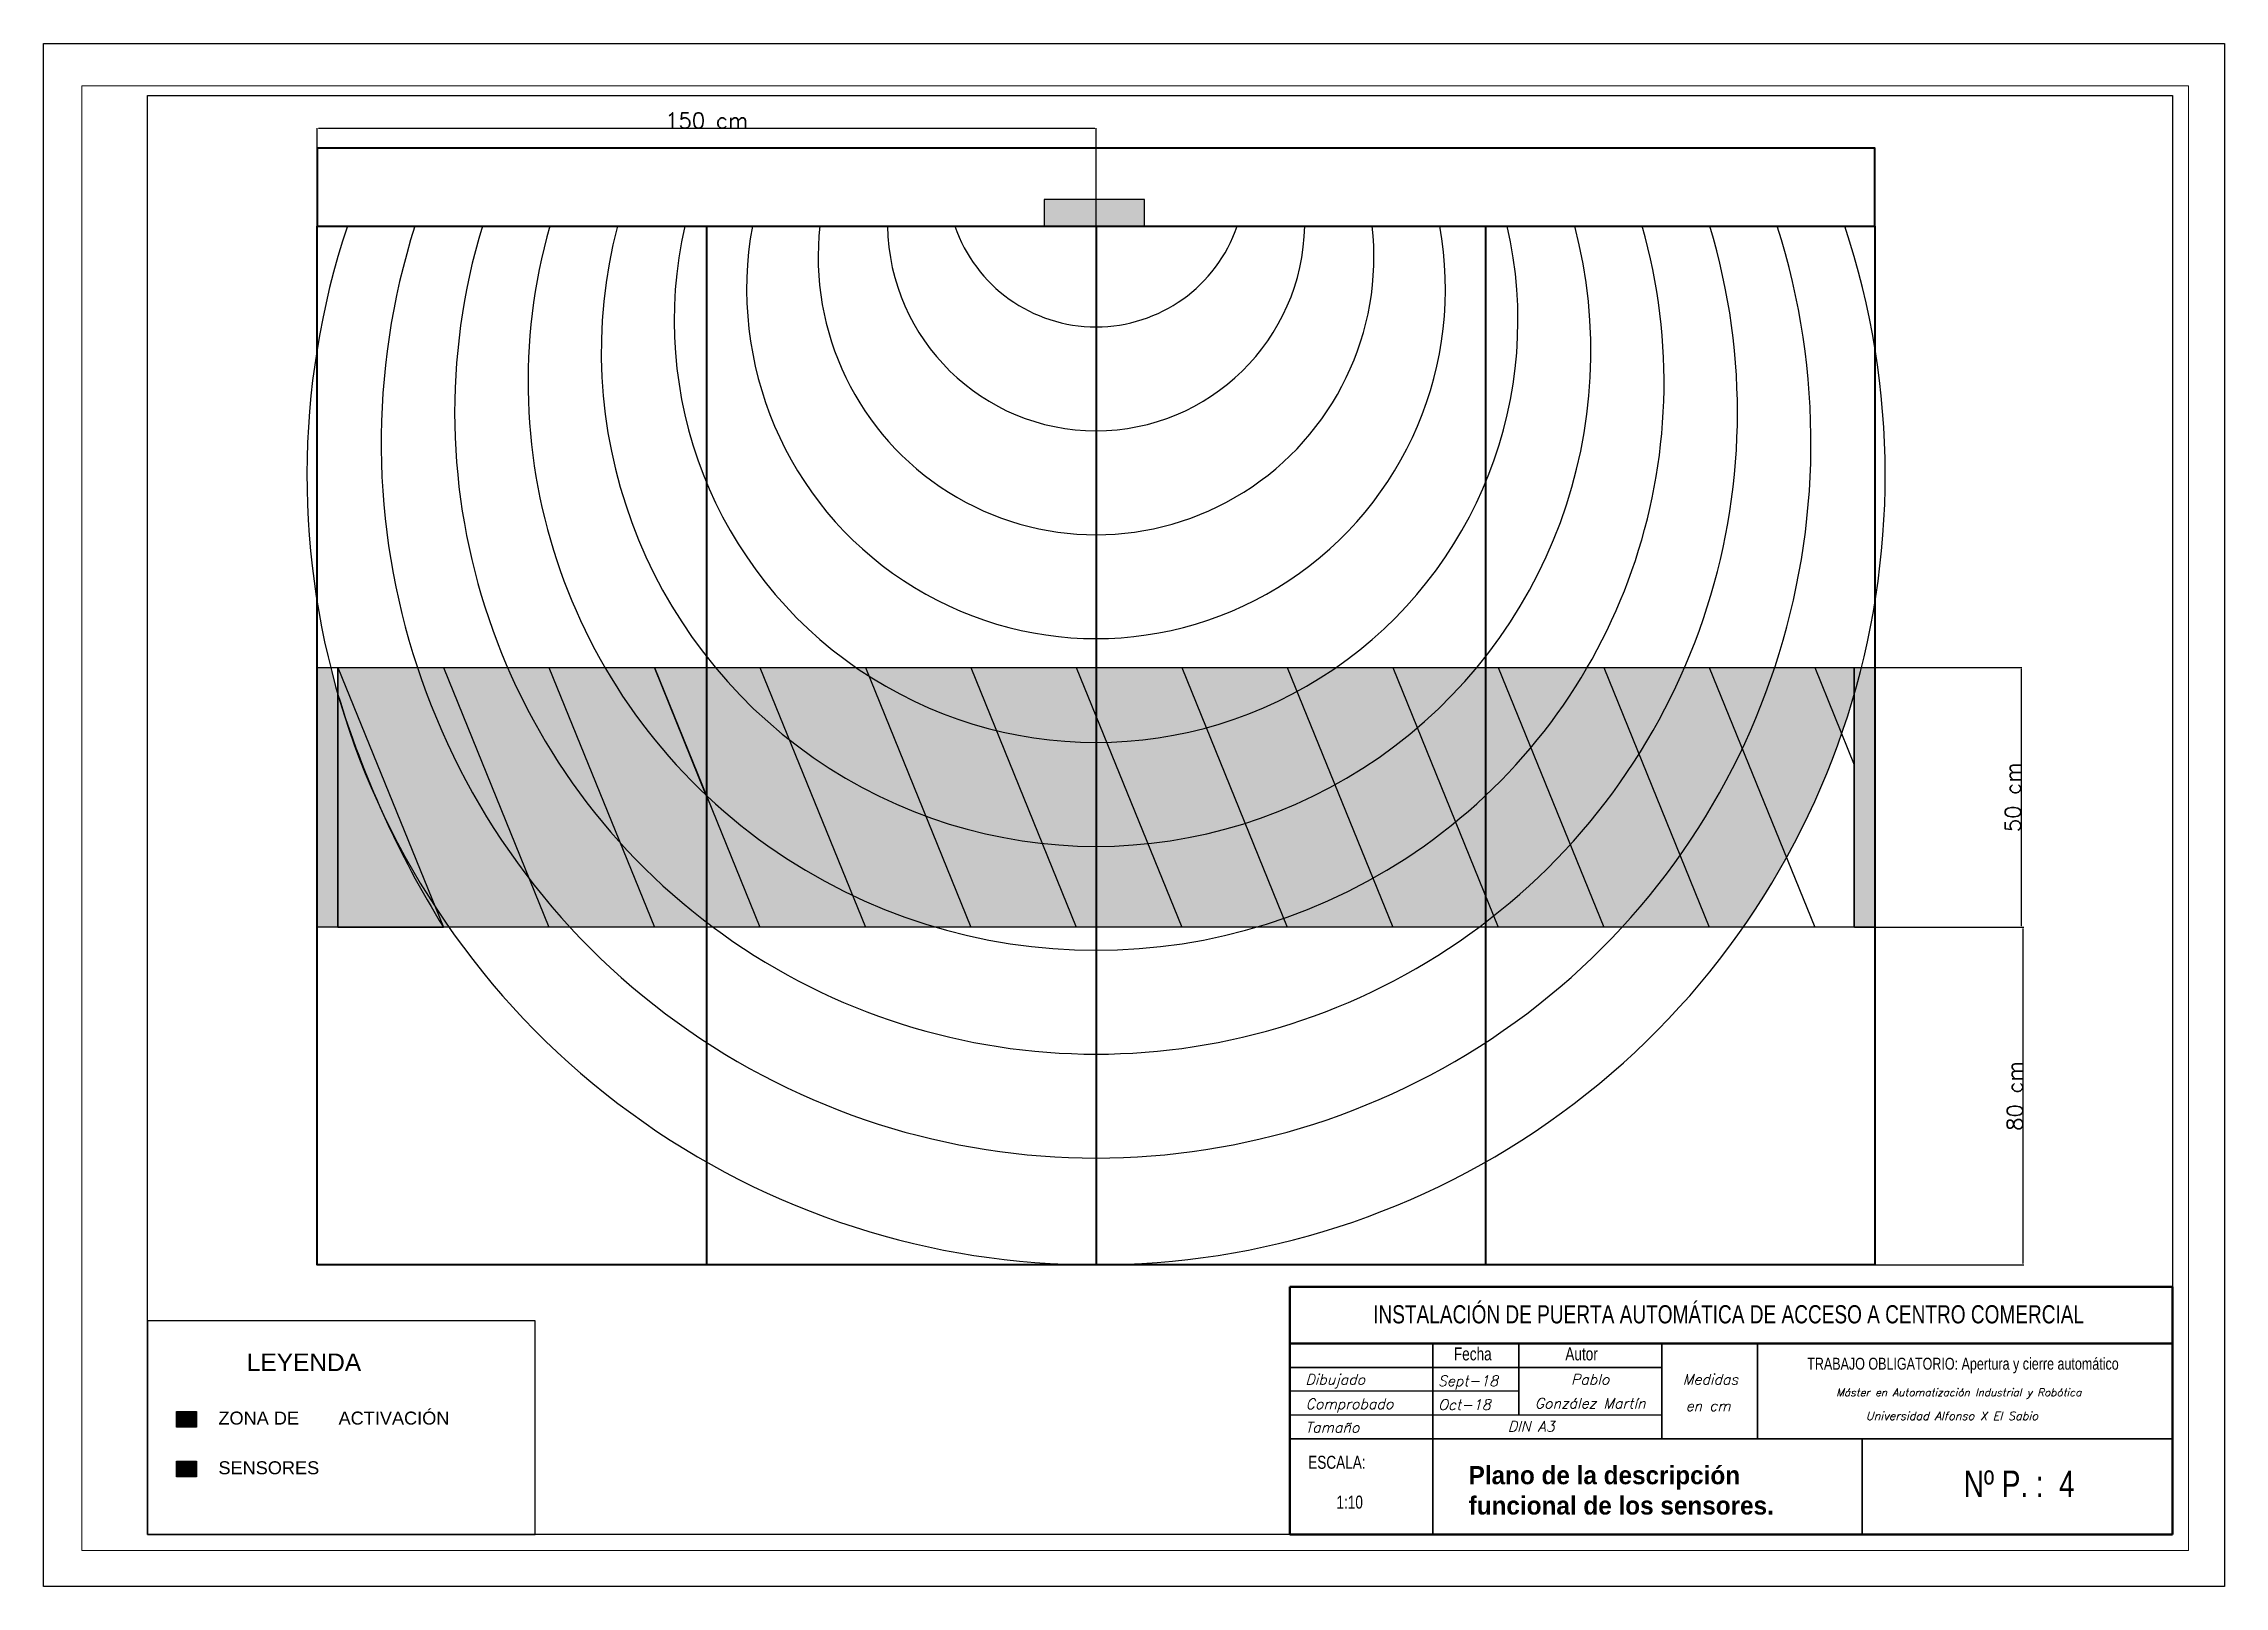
# Paper-space layout 'Presentación A3 horizontal' of a CAD drawing. Header units: millimetres. Extents: x -1 to 419, y -1 to 296.
# The model-space entities are those that its viewports show. They can reach past a viewport. Long polylines and large blocks are cut down to what shows.
import ezdxf
from ezdxf.enums import TextEntityAlignment as Align

# ---------------------------------------------------------------- set-up
doc = ezdxf.new("R2010")
doc.units = ezdxf.units.MM
for name, color, linetype, lineweight in [('caj 25', 4, 'Continuous', 25), ('caj 35', 3, 'Continuous', 35), ('caj 50', 7, 'Continuous', 50), ('txt25', 6, 'Continuous', 25), ('txt35', 3, 'Continuous', 35), ('txt50', 7, 'Continuous', 50)]:
    doc.layers.add(name, color=color, linetype=linetype, lineweight=lineweight)
doc.layers.add('MARGEN', color=52, linetype='Continuous')
doc.layers.add('SYMS', color=7, linetype='Continuous')
doc.styles.add('Estilo1', font='', dxfattribs={"height": 3})
doc.styles.add('ROMANS', font='romans.shx')
doc.styles.get("Standard").update_dxf_attribs({"font": 'arial.ttf'})
doc.styles.add('STYLE1', font='arial.ttf', dxfattribs={"width": 0.75, "height": 2.5})
doc.styles.add('WD', font='romans.shx')
doc.styles.get('Estilo1').set_extended_font_data('Antique Olive Compact', bold=True)
doc.dimstyles.new('ISO-25', dxfattribs={"dimtxt": 2.5, "dimasz": 2.5, "dimexe": 1.25, "dimexo": 0.625, "dimtad": 1, "dimtxsty": 'Standard', "dimcen": 2.5, "dimadec": 0, "dimazin": 0, "dimtfac": 1, "dimtmove": 0, "dimatfit": 3, "dimfxl": 1, "dimarcsym": 0})

# ---------------------------------------------------------------- blocks, each defined once
blk = doc.blocks.new('*D32')
at = {"layer": 'Defpoints', "color": 0, "transparency": 16777216}
for p in [(3145.2, 2085.4), (3145.2, 1585.4), (3466.7, 1585.4)]:
    blk.add_point(p, dxfattribs=at)
at = {"layer": 'SYMS', "color": 0, "lineweight": -2, "transparency": 16777216}
for p, q in [((3145.9, 2085.4), (3467.9, 2085.4)), ((3466.7, 2082.9), (3466.7, 1587.9)), ((3145.9, 1585.4), (3467.9, 1585.4))]:
    blk.add_line(p, q, dxfattribs=at)
at = {"layer": 'SYMS', "color": 0, "transparency": 16777216}
for points in [[(3466.2, 2082.9), (3467.1, 2082.9), (3466.7, 2085.4)], [(3466.2, 1587.9), (3467.1, 1587.9), (3466.7, 1585.4)]]:
    blk.add_solid(points, dxfattribs=at)
at = {"layer": 'SYMS', "color": 0, "transparency": 16777216, "insert": (3451, 1835.4), "char_height": 2.5, "attachment_point": 5, "rotation": 90, "style": 'WD'}
blk.add_mtext('{\\H12x;50 cm}', dxfattribs=at)
blk = doc.blocks.new('*D34')
at = {"layer": 'Defpoints', "color": 0, "transparency": 16777216}
for p in [(3185.2, 1585.4), (3185.2, 935.4), (3470.4, 935.4)]:
    blk.add_point(p, dxfattribs=at)
at = {"layer": 'SYMS', "color": 0, "lineweight": -2, "transparency": 16777216}
for p, q in [((3185.9, 1585.4), (3471.7, 1585.4)), ((3470.4, 1582.9), (3470.4, 937.9)), ((3185.9, 935.4), (3471.7, 935.4))]:
    blk.add_line(p, q, dxfattribs=at)
at = {"layer": 'SYMS', "color": 0, "transparency": 16777216}
for points in [[(3470, 1582.9), (3470.8, 1582.9), (3470.4, 1585.4)], [(3470, 937.9), (3470.8, 937.9), (3470.4, 935.4)]]:
    blk.add_solid(points, dxfattribs=at)
at = {"layer": 'SYMS', "color": 0, "transparency": 16777216, "insert": (3454.8, 1260.4), "char_height": 2.5, "attachment_point": 5, "rotation": 90, "style": 'WD'}
blk.add_mtext('{\\H12x;80 cm}', dxfattribs=at)
blk = doc.blocks.new('*D36')
at = {"layer": 'Defpoints', "color": 0, "transparency": 16777216}
for p in [(185.2, 3122.8), (185.2, 2935.3), (1685.2, 2935.3)]:
    blk.add_point(p, dxfattribs=at)
at = {"layer": 'SYMS', "color": 0, "lineweight": -2, "transparency": 16777216}
for p, q in [((185.2, 2935.9), (185.2, 3124)), ((1682.7, 3122.8), (187.7, 3122.8)), ((1685.2, 2935.9), (1685.2, 3124))]:
    blk.add_line(p, q, dxfattribs=at)
at = {"layer": 'SYMS', "color": 0, "transparency": 16777216}
for points in [[(187.7, 3123.2), (187.7, 3122.4), (185.2, 3122.8)], [(1682.7, 3123.2), (1682.7, 3122.4), (1685.2, 3122.8)]]:
    blk.add_solid(points, dxfattribs=at)
at = {"layer": 'SYMS', "color": 0, "transparency": 16777216, "insert": (935.2, 3138.4), "char_height": 2.5, "attachment_point": 5, "style": 'WD'}
blk.add_mtext('{\\H12x;150 cm}', dxfattribs=at)

msp = doc.modelspace()

# ---------------------------------------------------------------- hatches: boundary and pattern name
at = {"layer": 'SYMS'}
h = msp.add_hatch(color=1, dxfattribs=at)
h.dxf.hatch_style = 1
h.paths.add_polyline_path([(1778.603, 2986.17), (1585.176, 2986.17), (1585.176, 2935.317), (1778.603, 2935.317)])
h.paths.add_polyline_path([(3185.225, 2085.368), (3159.298, 2085.368, -0.00887543), (3145.245, 2033.281), (3145.245, 1585.353), (3185.225, 1585.353)])
h.paths.add_polyline_path([(225.156, 2033.298, -0.00887253), (211.108, 2085.368), (185.176, 2085.368), (185.176, 1585.353), (225.156, 1585.353)])
at = {"layer": 'SYMS', "true_color": 0x58ba48}
h = msp.add_hatch(color=85, dxfattribs=at)
h.dxf.hatch_style = 1
h.paths.add_polyline_path([(551.737, 2085.368), (428.301, 2085.368), (593.261, 1679.342, 0.02231611), (672.341, 1585.353), (834.592, 1585.353), (768.221, 1748.716, -0.08154661)])
h.paths.add_polyline_path([(935.176, 1837.794), (934.585, 1839.249, -0.07216269), (739.391, 2085.368), (631.446, 2085.368), (768.221, 1748.716, 0.04604688), (935.176, 1594.868)], flags=17)
h.paths.add_polyline_path([(935.176, 1837.794), (935.176, 1594.868, 0.00319853), (947.793, 1585.353), (1037.737, 1585.353)])
h.paths.add_polyline_path([(935.176, 1838.692), (935.176, 1837.794), (1037.737, 1585.353), (1240.882, 1585.353), (1215.886, 1646.879, -0.07817353)])
h.paths.add_polyline_path([(1094.14, 1946.539, -0.05227325), (951.969, 2085.368), (935.176, 2085.368), (935.176, 1838.692, 0.07817353), (1215.886, 1646.879)])
h.paths.add_polyline_path([(1357.081, 1799.361, -0.07955185), (1094.14, 1946.539), (1215.886, 1646.879, 0.03951232), (1377.174, 1585.353), (1444.027, 1585.353)])
h.paths.add_polyline_path([(1493.306, 1964.077, -0.08280647), (1247.506, 2069.065), (1357.081, 1799.361, 0.06072211), (1581.606, 1746.738)])
h.paths.add_polyline_path([(1247.506, 2069.065, -0.00905751), (1222.999, 2085.368), (1037.737, 2085.368), (1094.14, 1946.539, 0.07955185), (1357.081, 1799.361)])
h.paths.add_polyline_path([(1037.737, 2085.368), (951.969, 2085.368, 0.05227325), (1094.14, 1946.539)], flags=17)
h.paths.add_polyline_path([(1444.027, 2085.368), (1240.882, 2085.368), (1247.506, 2069.065, 0.08280647), (1493.306, 1964.077)])
h.paths.add_polyline_path([(1647.173, 2085.368), (1444.027, 2085.368), (1493.306, 1964.077, 0.05967192), (1685.176, 1941.09), (1685.176, 1991.829)])
h.paths.add_polyline_path([(1685.176, 1941.09, -0.05967192), (1493.306, 1964.077), (1581.606, 1746.738, 0.02723146), (1685.176, 1741.09)])
h.paths.add_polyline_path([(1685.176, 1741.09, -0.02723146), (1581.606, 1746.738), (1647.173, 1585.353), (1685.176, 1585.353)])
h.paths.add_polyline_path([(1581.606, 1746.738, -0.06072211), (1357.081, 1799.361), (1444.027, 1585.353), (1647.173, 1585.353)])
h.paths.add_polyline_path([(1784.92, 1746.321, -0.02622136), (1685.176, 1741.09), (1685.176, 1585.353), (1850.318, 1585.353)])
h.paths.add_polyline_path([(1705.685, 1941.348, -0.0063115), (1685.176, 1941.09), (1685.176, 1741.09, 0.02622136), (1784.92, 1746.321)])
h.paths.add_polyline_path([(1897.471, 1969.308, -0.05984956), (1705.685, 1941.348), (1784.92, 1746.321, 0.05031723), (1972.214, 1785.338)])
h.paths.add_polyline_path([(1850.318, 2085.368), (1685.176, 2085.368), (1685.176, 1991.829), (1705.685, 1941.348, 0.05984956), (1897.471, 1969.308)])
h.paths.add_polyline_path([(2072.225, 2039.19), (2053.463, 2085.368), (1850.318, 2085.368), (1897.471, 1969.308, 0.05810689)])
h.paths.add_polyline_path([(2072.225, 2039.19, -0.05810689), (1897.471, 1969.308), (1972.214, 1785.338, 0.04950444), (2145.235, 1859.484)])
h.paths.add_polyline_path([(2303.816, 1969.174), (2256.609, 2085.368), (2147.407, 2085.368, -0.02716872), (2072.225, 2039.19), (2145.235, 1859.484, 0.05071535)])
h.paths.add_polyline_path([(2435.176, 2085.368), (2418.437, 2085.368, -0.04289723), (2303.816, 1969.174), (2377.435, 1787.969, 0.01756171), (2435.176, 1838.64)])
h.paths.add_polyline_path([(2459.754, 2085.368), (2435.176, 2085.368), (2435.176, 1838.64, 0.02906718), (2522.474, 1930.992)])
h.paths.add_polyline_path([(2662.899, 2085.368), (2631.015, 2085.368, -0.0432085), (2522.474, 1930.992), (2598.279, 1744.408, 0.04435604), (2730.695, 1918.499)])
h.paths.add_polyline_path([(2929.614, 1928.902), (2866.045, 2085.368), (2818.669, 2085.368, -0.03823517), (2730.695, 1918.499), (2809.83, 1723.718, 0.04322437)])
h.paths.add_polyline_path([(3121.165, 1957.439), (3069.19, 2085.368), (2992.248, 2085.368, -0.03063348), (2929.614, 1928.902), (3014.849, 1719.105, 0.04300914)])
h.paths.add_polyline_path([(3014.849, 1719.105), (2929.614, 1928.902, -0.04322437), (2809.83, 1723.718), (2866.045, 1585.353), (2931.472, 1585.353, 0.02594455)])
h.paths.add_polyline_path([(2809.83, 1723.718, -0.03233244), (2698.065, 1585.353), (2866.045, 1585.353)])
h.paths.add_polyline_path([(2809.83, 1723.718), (2730.695, 1918.499, -0.04435604), (2598.279, 1744.408), (2662.899, 1585.353), (2698.065, 1585.353, 0.03233244)])
h.paths.add_polyline_path([(2598.279, 1744.408, -0.04083568), (2450.931, 1607.069), (2459.754, 1585.353), (2662.899, 1585.353)])
h.paths.add_polyline_path([(2522.474, 1930.992, -0.02906718), (2435.176, 1838.64), (2435.176, 1645.849), (2450.931, 1607.069, 0.04083568), (2598.279, 1744.408)])
h.paths.add_polyline_path([(2377.435, 1787.969, -0.0440741), (2218.256, 1679.752), (2256.609, 1585.353), (2422.613, 1585.353, 0.00318459), (2435.176, 1594.826), (2435.176, 1645.849)])
h.paths.add_polyline_path([(2303.816, 1969.174, -0.05071535), (2145.235, 1859.484), (2218.256, 1679.752, 0.0440741), (2377.435, 1787.969)])
h.paths.add_polyline_path([(1972.214, 1785.338, -0.05031723), (1784.92, 1746.321), (1850.318, 1585.353), (1993.233, 1585.353, 0.0127905), (2046.506, 1602.478)])
h.paths.add_polyline_path([(2145.235, 1859.484, -0.04950444), (1972.214, 1785.338), (2046.506, 1602.478, 0.04312087), (2218.256, 1679.752)])
h.paths.add_polyline_path([(2218.256, 1679.752, -0.04312087), (2046.506, 1602.478), (2053.463, 1585.353), (2256.609, 1585.353)])
h.paths.add_polyline_path([(2435.176, 1838.64, -0.01756171), (2377.435, 1787.969), (2435.176, 1645.849)])
h.paths.add_polyline_path([(2418.437, 2085.368), (2256.609, 2085.368), (2303.816, 1969.174, 0.04289723)])
h.paths.add_polyline_path([(2631.015, 2085.368), (2459.754, 2085.368), (2522.474, 1930.992, 0.0432085)])
h.paths.add_polyline_path([(2818.669, 2085.368), (2662.899, 2085.368), (2730.695, 1918.499, 0.03823517)])
h.paths.add_polyline_path([(2992.248, 2085.368), (2866.045, 2085.368), (2929.614, 1928.902, 0.03063348)])
h.paths.add_polyline_path([(834.592, 2085.368), (739.391, 2085.368, 0.07216269), (934.585, 1839.249)], flags=16)
h.paths.add_polyline_path([(631.446, 2085.368), (551.737, 2085.368, 0.08154661), (768.221, 1748.716)], flags=17)
h.paths.add_polyline_path([(1215.886, 1646.879), (1240.882, 1585.353), (1377.174, 1585.353, -0.03951232)], flags=17)
h.paths.add_polyline_path([(2046.506, 1602.478, -0.0127905), (1993.233, 1585.353), (2053.463, 1585.353)])
h.paths.add_polyline_path([(2147.407, 2085.368), (2053.463, 2085.368), (2072.225, 2039.19, 0.02716872)])
h.paths.add_polyline_path([(1685.176, 1991.829), (1685.176, 1941.09, 0.0063115), (1705.685, 1941.348)])
h.paths.add_polyline_path([(1685.176, 2085.368), (1647.173, 2085.368), (1685.176, 1991.829)], flags=17)
h.paths.add_polyline_path([(2450.931, 1607.069, -0.00403838), (2435.176, 1594.826), (2435.176, 1585.353), (2459.754, 1585.353)])
h.paths.add_polyline_path([(2435.176, 1645.849), (2435.176, 1594.826, 0.00403838), (2450.931, 1607.069)])
h.paths.add_polyline_path([(551.737, 2085.368), (225.156, 2085.368), (225.156, 1585.353), (935.176, 1585.353), (935.176, 1594.868, -0.1280744)])
h = msp.add_hatch(color=85, dxfattribs=at)
h.dxf.hatch_style = 1
h.paths.add_polyline_path([(593.261, 1679.342, 0.02231611), (672.341, 1585.353), (834.592, 1585.353), (768.221, 1748.716, -0.08154661), (551.737, 2085.368), (428.301, 2085.368)])
h = msp.add_hatch(color=85, dxfattribs=at)
h.dxf.hatch_style = 1
h.paths.add_polyline_path([(935.176, 2085.368), (834.592, 2085.368), (934.585, 1839.249)])
h = msp.add_hatch(color=85, dxfattribs=at)
h.dxf.hatch_style = 1
h.paths.add_polyline_path([(1240.882, 2085.368), (1222.999, 2085.368, 0.00905751), (1247.506, 2069.065)])
h.paths.add_polyline_path([(3145.245, 2085.368), (3069.19, 2085.368), (3121.165, 1957.439, 0.01309206), (3145.245, 2033.281)])
h.paths.add_polyline_path([(3159.298, 2085.368), (3145.245, 2085.368), (3145.245, 2033.281, 0.00887543)])
at = {"layer": 'SYMS', "true_color": 0xffffff}
h = msp.add_hatch(color=7, dxfattribs=at)
h.dxf.hatch_style = 1
h.paths.add_polyline_path([(309.476, 1809.325, -0.03942913), (225.156, 2033.298), (225.156, 1585.353), (428.301, 1585.353, -0.03286261)])
at = {"layer": 'SYMS', "true_color": 0x58ba48}
h = msp.add_hatch(color=85, dxfattribs=at)
h.dxf.hatch_style = 1
h.paths.add_polyline_path([(-47.267, 622.697), (-47.267, 652.931), (-85.686, 652.931), (-85.686, 622.697)])
at = {"layer": 'SYMS'}
h = msp.add_hatch(color=1, dxfattribs=at)
h.dxf.hatch_style = 1
h.paths.add_polyline_path([(-47.267, 527.056), (-47.267, 557.29), (-85.686, 557.29), (-85.686, 527.056)])

# ---------------------------------------------------------------- linework, layer by layer
at = {"lineweight": 40}
for p, q in [((935.176, 2935.317), (935.176, 935.353)), ((1685.176, 2935.317), (1685.176, 935.353)), ((2435.176, 2935.317), (2435.176, 935.353))]:
    msp.add_line(p, q, dxfattribs=at)
for points in [[(185.176, 2935.317), (3185.225, 2935.317), (3185.225, 3085.317), (185.176, 3085.317)], [(185.176, 2935.317), (3185.225, 2935.317), (3185.225, 935.353), (185.176, 935.353)]]:
    msp.add_lwpolyline(points, close=True, dxfattribs=at)
for points in [[(1585.176, 2935.317), (1778.603, 2935.317), (1778.603, 2986.17), (1585.176, 2986.17)], [(185.176, 2085.368), (225.156, 2085.368), (225.156, 1585.353), (185.176, 1585.353)], [(3145.245, 2085.368), (3185.225, 2085.368), (3185.225, 1585.353), (3145.245, 1585.353)]]:
    msp.add_lwpolyline(points, close=True)
at = {"layer": 'SYMS'}
for p, q in [((225.156, 2085.368), (428.301, 1585.353)), ((428.301, 2085.368), (631.446, 1585.353)), ((631.446, 2085.368), (834.592, 1585.353)), ((834.592, 2085.368), (1037.737, 1585.353)), ((834.592, 2085.368), (935.176, 2085.368)), ((934.585, 1839.249), (834.592, 2085.368)), ((935.176, 2085.368), (934.585, 1839.249)), ((1037.737, 2085.368), (1240.882, 1585.353)), ((1240.882, 2085.368), (1444.027, 1585.353)), ((1444.027, 2085.368), (1647.173, 1585.353)), ((1647.173, 2085.368), (1850.318, 1585.353)), ((1850.318, 2085.368), (2053.463, 1585.353)), ((2053.463, 2085.368), (2256.609, 1585.353)), ((2256.609, 2085.368), (2459.754, 1585.353)), ((2459.754, 2085.368), (2662.899, 1585.353)), ((2662.899, 2085.368), (2866.045, 1585.353)), ((2866.045, 2085.368), (3069.19, 1585.353)), ((3069.19, 2085.368), (3145.245, 1898.168)), ((225.156, 2033.298), (225.156, 1585.353)), ((225.156, 1585.353), (428.301, 1585.353))]:
    msp.add_line(p, q, dxfattribs=at)
for points in [[(225.156, 2085.368), (3145.245, 2085.368), (3145.245, 1585.353), (225.156, 1585.353)], [(-85.686, 652.931), (-47.267, 652.931), (-47.267, 622.697), (-85.686, 622.697)], [(-85.686, 557.29), (-47.267, 557.29), (-47.267, 527.056), (-85.686, 527.056)]]:
    msp.add_lwpolyline(points, close=True, dxfattribs=at)
for centre, radius, start, end in [((1685.203, 2455.111), 1519.758, 161.580284, 18.419716), ((1685.203, 2517.817), 1376.728, 162.346774, 17.653226), ((1685.203, 2576.309), 1235.219, 163.103524, 16.896476), ((1685.203, 2635.014), 1093.924, 164.066592, 15.933408), ((1685.203, 2694.038), 952.948, 165.333455, 14.666545), ((1685.203, 2753.574), 812.485, 167.07425, 12.92575), ((1685.203, 2814.011), 672.921, 169.614579, 10.385421), ((1685.203, 2876.256), 535.166, 173.663829, 6.336171), ((1685.203, 2943.061), 401.971, 181.103826, 358.896174), ((1685.176, 3028.546), 287.457, 198.924561, 341.075439), ((2070.903, 2600.318), 1930.879, 197.07713, 211.711939)]:
    msp.add_arc(centre, radius, start, end, dxfattribs=at)

# ---------------------------------------------------------------- texts
at = {"layer": 'SYMS', "attachment_point": 1}
for s, insert, char_height in [('LEYENDA', (49.448, 764.728), 33.7963), ('SENSORES', (-5.049, 557.29), 25)]:
    msp.add_mtext_dynamic_manual_height_columns(s, width=132.25447, gutter_width=12.5, heights=[0], dxfattribs=dict(at, insert=insert, char_height=char_height))
at = {"layer": 'SYMS'}
note = msp.add_mtext_dynamic_manual_height_columns('ZONA DE ', width=218.87184, gutter_width=12.5, heights=[30.629, 0], dxfattribs=dict(at, insert=(-5.049, 652.931), char_height=25, attachment_point=1))
for column, words in zip(note.columns.linked_columns, ['ACTIVACIÓN']):
    column.text = words

# ---------------------------------------------------------------- dimensions: what is measured, and where the dimension line sits
dim = msp.add_linear_dim(base=(185.176, 3122.778), p1=(1685.176, 2935.317), p2=(185.176, 2935.317), text='{\\H12x;150 cm}', dimstyle='ISO-25', override={"dimtxsty": 'WD'}, dxfattribs=at)
dim.commit()
dim.dimension.update_dxf_attribs({"geometry": '*D36', "text_midpoint": (935.176, 3122.778), "dimtype": 160})
dim = msp.add_linear_dim(base=(3466.651, 1585.353), p1=(3145.245, 2085.368), p2=(3145.245, 1585.353), angle=90, text='{\\H12x;50 cm}', dimstyle='ISO-25', override={"dimtxsty": 'WD'}, dxfattribs=at)
dim.commit()
dim.dimension.update_dxf_attribs({"geometry": '*D32', "text_midpoint": (3451.026, 1835.361)})
dim = msp.add_linear_dim(base=(3470.401, 935.353), p1=(3185.225, 1585.353), p2=(3185.225, 935.353), angle=90, text='{\\H12x;80 cm}', dimstyle='ISO-25', override={"dimtxsty": 'WD'}, dxfattribs=at)
dim.commit()
dim.dimension.update_dxf_attribs({"geometry": '*D34', "text_midpoint": (3470.401, 1260.353), "dimtype": 160})

psp = doc.layouts.new('Presentación A3 horizontal')

# ---------------------------------------------------------------- linework, layer by layer
for p, q in [((-0.62, 296.48), (419.38, 296.48)), ((-0.62, -0.52), (-0.62, 296.48)), ((419.38, 296.48), (419.38, -0.52)), ((19.38, 286.48), (409.38, 286.48)), ((19.38, 9.48), (19.38, 286.48)), ((409.38, 286.48), (409.38, 9.48)), ((409.38, 9.48), (19.38, 9.48)), ((419.38, -0.52), (-0.62, -0.52))]:
    psp.add_line(p, q)
at = {"layer": 'caj 25', "color": 0}
for p, q in [((283.49, 37.05), (239.38, 37.05)), ((311.06, 32.46), (239.38, 32.46))]:
    psp.add_line(p, q, dxfattribs=at)
at = {"layer": 'caj 35', "color": 0}
for p, q in [((266.95, 9.48), (266.95, 46.24)), ((283.49, 32.46), (283.49, 46.24)), ((283.49, 32.46), (283.49, 46.24)), ((311.06, 27.86), (311.06, 46.24)), ((329.44, 27.86), (329.44, 46.24)), ((311.06, 41.65), (239.38, 41.65)), ((239.38, 27.86), (409.38, 27.86)), ((349.65, 9.48), (349.65, 27.86))]:
    psp.add_line(p, q, dxfattribs=at)
at = {"layer": 'caj 50', "color": 0}
for p, q in [((239.38, 9.48), (239.38, 57.16)), ((239.38, 57.16), (409.38, 57.16)), ((409.38, 57.16), (409.38, 9.48)), ((239.38, 46.24), (409.38, 46.24)), ((239.38, 9.48), (409.38, 9.48))]:
    psp.add_line(p, q, dxfattribs=at)
at = {"layer": 'SYMS'}
psp.add_lwpolyline([(19.38, 9.48), (94.02, 9.48), (94.02, 50.59), (19.38, 50.59)], close=True, dxfattribs=at)

# ---------------------------------------------------------------- texts
at = {"insert": (273.83, 22.64), "char_height": 3.5, "attachment_point": 1, "style": 'Estilo1'}
psp.add_mtext_dynamic_manual_height_columns('Plano de la descripción \\Pfuncional de los sensores.', width=151.8567, gutter_width=30, heights=[0], dxfattribs=at)
at = {"layer": 'txt25', "color": 0, "style": 'STYLE1', "width": 0.75}
for s, p in [('Fecha', (270.99, 42.99)), ('Autor', (292.45, 42.99))]:
    psp.add_text(s, height=2.5, dxfattribs=at).set_placement(p)
psp.add_text('TRABAJO OBLIGATORIO: Apertura y cierre automático ', height=2.3, dxfattribs=at).set_placement((369.37, 41.2), align=Align.CENTER)
at = {"layer": 'txt25', "color": 0, "style": 'ROMANS', "oblique": 15}
for s, p in [('Dibujado', (242.41, 38.32)), ('Sept-18', (267.92, 38.05)), ('Comprobado', (242.44, 33.63)), ('Oct-18', (267.96, 33.46)), ('Tamaño', (242.34, 29.09)), ('DIN A3', (281.38, 29.27))]:
    psp.add_text(s, height=2, dxfattribs=at).set_placement(p)
for s, height, p in [('Pablo', 2, (297.24, 38.34)), ('Medidas', 2, (320.4, 38.34)), ('González Martín', 2, (297.24, 33.74)), ('en cm', 2, (319.95, 33.24)), ('Máster en Automatización Industrial y Robótica ', 1.4691, (368.73, 36.08)), ('Universidad Alfonso X El Sabio ', 1.5927, (367.47, 31.51))]:
    psp.add_text(s, height=height, dxfattribs=at).set_placement(p, align=Align.CENTER)
at = {"layer": 'txt35', "color": 0, "style": 'STYLE1', "width": 0.75}
psp.add_text('INSTALACIÓN DE PUERTA AUTOMÁTICA DE ACCESO A CENTRO COMERCIAL', height=3.5, dxfattribs=at).set_placement((323.9, 50.11), align=Align.CENTER)
for s, height, p in [('ESCALA:', 2.5, (242.93, 22.12)), ('Nº P. :  4', 5.124, (369.19, 16.66))]:
    psp.add_text(s, height=height, dxfattribs=at).set_placement(p)
at = {"layer": 'txt50', "color": 0, "style": 'STYLE1', "width": 0.75}
psp.add_text('1:10', height=2.5, dxfattribs=at).set_placement((248.37, 14.45))

# ---------------------------------------------------------------- viewports
at = {"layer": 'MARGEN'}
psp.add_viewport(center=(209.6, 147.37), size=(405.7, 281.9411), view_center_point=(1760.444, 1795.293), view_height=2819.4109, dxfattribs=at)

doc.saveas('drawing.dxf')
